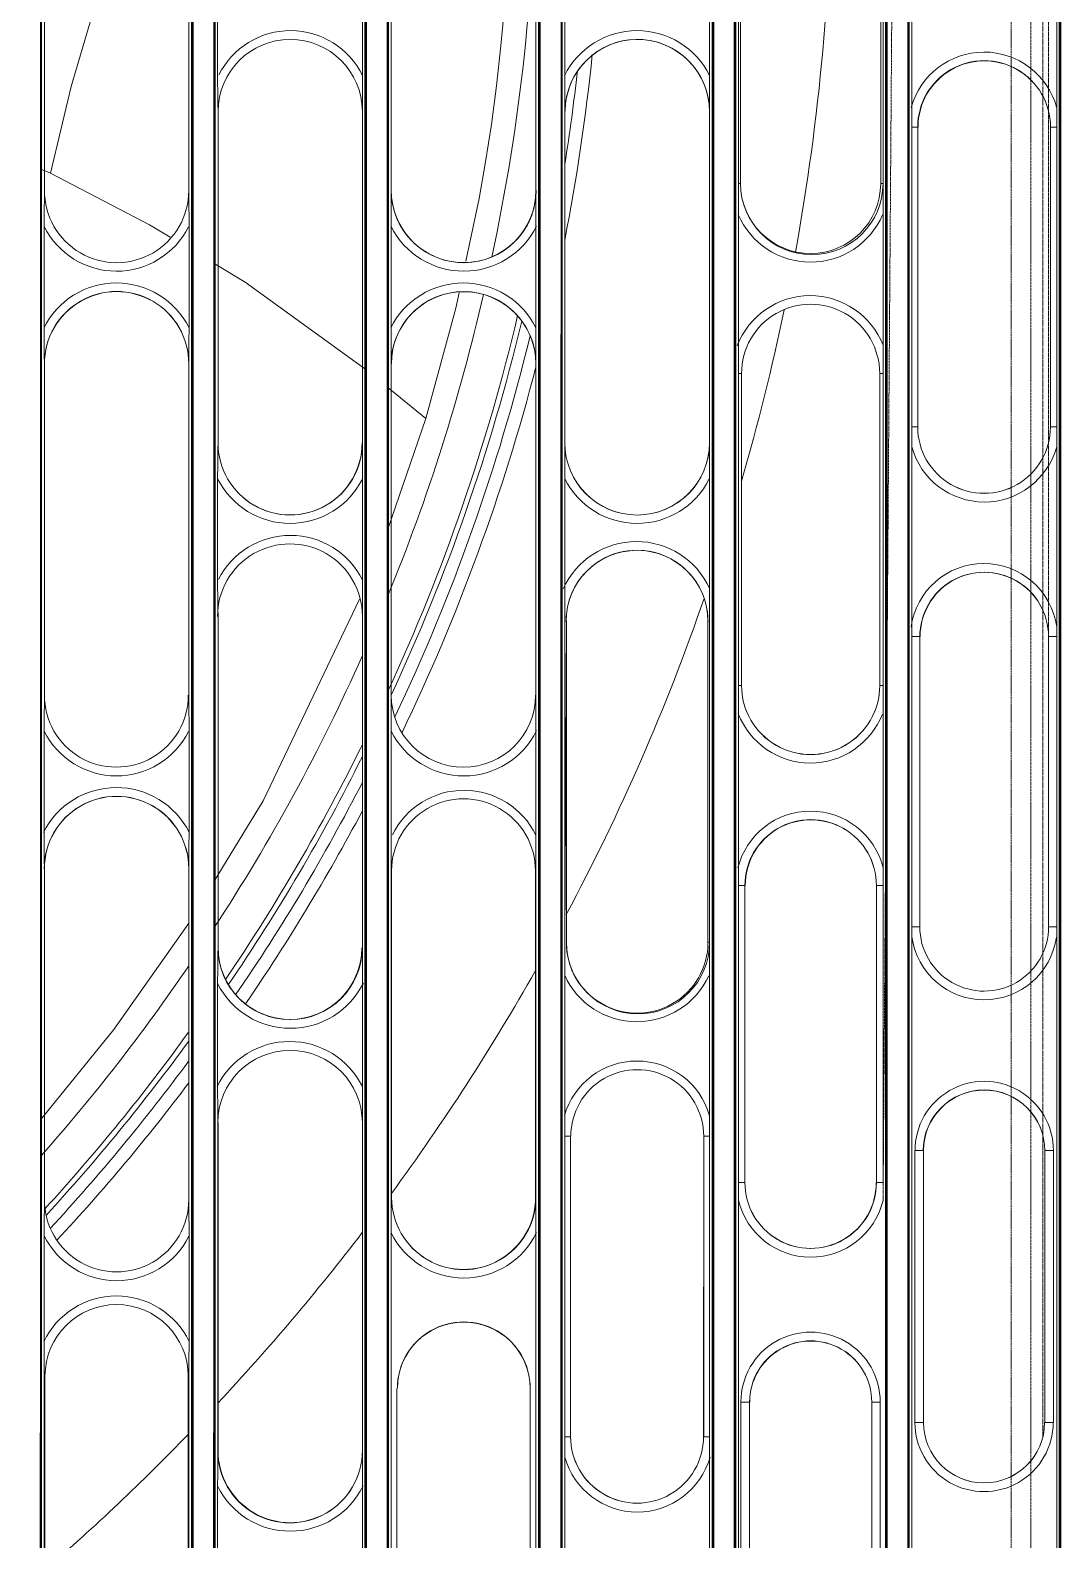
# Model space of a CAD drawing. Extents: x 43000 to 200282, y 3579 to 63943.
# Drawn here: x 114117 to 114378.1, y 34085.8 to 34468.3 of the extents above; entities that cross this region are included whole.
import ezdxf

# ---------------------------------------------------------------- set-up
doc = ezdxf.new("R2010")
doc.units = 0
doc.header["$MEASUREMENT"] = 0
doc.linetypes.add('PDF_IMPORT', pattern=[1, 0.8, -0.2])
doc.layers.get('0').update_dxf_attribs({"linetype": 'CONTINUOUS'})
doc.layers.add('PDF5_Geometry', color=7, linetype='CONTINUOUS')

# ---------------------------------------------------------------- blocks, each defined once
blk = doc.blocks.new('pohlad vonkajšia')
at = {"layer": 'PDF5_Geometry', "lineweight": 13}
for points in [[(16632.21, 2749.99), (16632.21, 2113.05), (16612.83, 2113.05)], [(16632, 2749.99), (16632, 2113.41), (16631.69, 2123.41), (16613.35, 2123.41)], [(16632.21, 2113.05), (16632.1, 2113.15), (16632.1, 2749.99)], [(16654.19, 2749.99), (16654.19, 2113.05), (16634.81, 2113.05), (16634.81, 2749.99)], [(16634.81, 2113.05), (16634.9, 2113.15), (16634.9, 2749.99)], [(16635.33, 2544.9), (16635.33, 2508.17), (16635.33, 2506.89), (16635.33, 2484.12), (16635.33, 2482.72), (16635.33, 2481.59), (16635.33, 2443.61), (16635.33, 2441.41), (16635.33, 2441.1), (16635.33, 2420.17), (16635.33, 2418.75), (16635.33, 2417.66), (16635.33, 2379.66), (16635.33, 2377.45), (16635.33, 2377.14), (16635.33, 2354.35), (16635.33, 2354), (16635.33, 2353.1), (16635.33, 2316.35), (16635.33, 2315.06), (16635.33, 2123.41), (16635, 2113.41), (16635, 2749.99)], [(16653.98, 2749.99), (16653.98, 2113.41), (16635, 2113.41)], [(16654.09, 2749.99), (16654.09, 2113.15), (16654.19, 2113.05)], [(16653.67, 2441.1), (16653.67, 2420.17), (16653.67, 2419.86), (16653.67, 2417.66), (16653.67, 2379.66), (16653.67, 2378.55), (16653.67, 2377.14), (16653.67, 2354.35), (16653.67, 2353.1), (16653.67, 2316.35), (16653.67, 2315.06), (16653.67, 2123.41), (16653.98, 2113.41)], [(16525.45, 2451.62), (16525.45, 2409.65), (16525.45, 2409.51), (16525.45, 2408.99), (16525.44, 2406.87), (16525.44, 2405.07), (16525.44, 2392.23), (16525.44, 2391.77), (16525.44, 2389.71), (16525.44, 2388.69), (16525.45, 2387.67), (16525.45, 2345.7), (16525.45, 2345.57), (16525.45, 2345.05), (16525.44, 2342.92), (16525.44, 2341.14), (16525.44, 2328.31), (16525.44, 2327.82), (16525.44, 2325.76), (16525.44, 2324.72), (16525.45, 2323.71), (16525.45, 2281.76), (16525.45, 2281.6), (16525.45, 2281.08), (16525.44, 2279), (16525.44, 2277.17), (16525.44, 2263.8), (16525.44, 2263.25), (16525.44, 2261.34), (16525.44, 2259.4), (16525.44, 2218.21)], [(16525.09, 2113.41), (16525.09, 2669.91)], [(16543.74, 2218.21), (16543.74, 2259.4), (16543.74, 2261.18), (16543.78, 2263.8), (16543.78, 2277.17), (16543.78, 2277.34), (16543.74, 2280.7), (16543.74, 2281.76), (16543.74, 2323.71), (16543.74, 2323.87), (16543.74, 2324.39), (16543.74, 2326.47), (16543.78, 2328.31), (16543.78, 2341.14), (16543.78, 2341.27), (16543.74, 2344.66), (16543.74, 2345.7), (16543.74, 2387.67), (16543.74, 2387.79), (16543.74, 2388.31), (16543.74, 2390.44), (16543.78, 2392.23), (16543.78, 2405.07), (16543.78, 2405.21), (16543.74, 2408.61), (16543.74, 2409.65), (16543.74, 2451.62)], [(16544.07, 2669.91), (16544.07, 2113.41)], [(16547.38, 2437.06), (16547.38, 2424.21), (16547.38, 2423.76), (16547.4, 2421.66), (16547.4, 2420.66), (16547.44, 2419.65), (16547.44, 2377.66), (16547.44, 2377.54), (16547.4, 2377.02), (16547.4, 2374.91), (16547.38, 2373.1), (16547.38, 2360.26), (16547.38, 2359.81), (16547.4, 2357.74), (16547.4, 2356.7), (16547.44, 2355.68), (16547.44, 2313.71), (16547.44, 2313.59), (16547.4, 2313.07), (16547.4, 2310.97), (16547.38, 2309.15), (16547.38, 2296.11), (16547.38, 2295.61), (16547.4, 2293.57), (16547.4, 2291.54), (16547.4, 2250), (16547.4, 2249.43), (16547.4, 2246.95), (16547.38, 2245.44), (16547.38, 2227.79)], [(16547.07, 2113.41), (16547.07, 2669.91)], [(16565.72, 2227.79), (16565.72, 2245.44), (16565.72, 2245.93), (16565.72, 2247.95), (16565.72, 2250), (16565.72, 2291.54), (16565.72, 2292.09), (16565.72, 2294.59), (16565.72, 2296.11), (16565.72, 2309.15), (16565.72, 2309.31), (16565.72, 2312.67), (16565.72, 2313.71), (16565.72, 2355.68), (16565.72, 2355.82), (16565.72, 2356.34), (16565.72, 2358.45), (16565.72, 2360.26), (16565.72, 2373.1), (16565.72, 2373.24), (16565.72, 2376.62), (16565.72, 2377.66), (16565.72, 2419.65), (16565.72, 2419.75), (16565.72, 2420.27), (16565.72, 2422.41), (16565.72, 2424.21), (16565.72, 2437.06)], [(16566.05, 2669.91), (16566.05, 2113.41)], [(16587.71, 2451.62), (16587.71, 2409.65), (16587.71, 2408.61), (16587.71, 2405.21), (16587.71, 2405.07), (16587.71, 2392.23), (16587.71, 2390.44), (16587.71, 2388.31), (16587.71, 2387.79), (16587.71, 2387.67), (16587.71, 2345.7), (16587.71, 2344.66), (16587.71, 2341.27), (16587.71, 2341.14), (16587.71, 2327.93), (16587.71, 2327.61), (16587.71, 2325.31), (16587.71, 2323.42), (16587.71, 2282.04), (16587.71, 2280.04), (16587.71, 2278.08), (16587.71, 2277.57), (16587.71, 2123.41)], [(16587.71, 2670.49), (16588.04, 2669.91), (16588.04, 2113.41)], [(16609.71, 2437.06), (16609.71, 2424.21), (16609.71, 2422.41), (16609.69, 2420.27), (16609.69, 2419.75), (16609.69, 2419.65), (16609.69, 2377.66), (16609.69, 2376.62), (16609.71, 2373.24), (16609.71, 2373.1), (16609.71, 2359.22), (16609.71, 2359.18), (16609.71, 2357.26), (16609.71, 2355.06), (16609.71, 2314.37), (16609.71, 2310.73), (16609.71, 2310.19), (16609.71, 2292.4), (16609.71, 2292.01), (16609.71, 2289.8), (16609.71, 2251.73), (16609.71, 2250.52), (16609.71, 2249.15), (16609.71, 2123.41)], [(16591.04, 2669.91), (16591.04, 2113.41)], [(16591.36, 2123.41), (16591.36, 2249.15), (16591.36, 2249.52), (16591.36, 2251.73), (16591.36, 2289.8), (16591.36, 2291), (16591.36, 2292.4), (16591.36, 2310.19), (16591.36, 2310.24), (16591.36, 2312.15), (16591.36, 2314.37), (16591.36, 2355.06), (16591.36, 2358.68), (16591.36, 2359.22), (16591.36, 2373.1), (16591.36, 2374.91), (16591.36, 2377.02), (16591.36, 2377.54), (16591.36, 2377.66), (16591.36, 2419.65), (16591.36, 2420.66), (16591.36, 2421.66), (16591.36, 2423.76), (16591.36, 2424.21), (16591.36, 2437.06)], [(16609.71, 2670.49), (16610.02, 2669.91), (16610.02, 2113.41)], [(16613.35, 2450.75), (16613.35, 2410.5), (16613.35, 2408.31), (16613.35, 2406.58), (16613.35, 2390.02), (16613.35, 2389.28), (16613.35, 2386.45), (16613.35, 2346.91), (16613.35, 2344.71), (16613.35, 2343.34), (16613.35, 2323.8), (16613.35, 2322.33), (16613.35, 2321.55), (16613.35, 2283.93), (16613.35, 2281.71), (16613.35, 2281.69), (16613.35, 2123.41), (16613.03, 2113.41), (16613.03, 2669.91)], [(16522.32, 2669.91), (16524.92, 2669.91), (16524.98, 2669.91), (16524.92, 2113.05), (16524.98, 2113.15), (16524.98, 2669.91), (16525.09, 2669.91)], [(16544.07, 2669.91), (16544.18, 2669.91), (16544.18, 2113.15), (16524.98, 2113.15)], [(16544.18, 2669.91), (16544.28, 2669.91), (16544.28, 2113.05), (16544.18, 2113.15)], [(16544.28, 2669.91), (16546.86, 2669.91), (16546.97, 2669.91), (16546.86, 2113.05), (16546.97, 2113.15), (16546.97, 2669.91), (16547.07, 2669.91)], [(16566.05, 2669.91), (16566.16, 2669.91), (16566.16, 2113.15), (16546.97, 2113.15)], [(16566.16, 2669.91), (16566.26, 2669.91), (16566.26, 2113.05), (16566.16, 2113.15)], [(16588.04, 2669.91), (16588.14, 2669.91), (16588.14, 2113.15), (16588.24, 2113.05), (16568.85, 2113.05)], [(16569.05, 2669.91), (16569.05, 2113.41)], [(16569.37, 2123.41), (16569.37, 2277.57), (16569.37, 2277.86), (16569.38, 2280.17), (16569.38, 2282.04), (16569.38, 2323.42), (16569.38, 2325.43), (16569.37, 2327.41), (16569.37, 2327.93), (16569.37, 2341.14), (16569.37, 2342.92), (16569.38, 2345.05), (16569.38, 2345.57), (16569.38, 2345.7), (16569.38, 2387.67), (16569.38, 2388.69), (16569.38, 2389.71), (16569.37, 2391.77), (16569.37, 2392.23), (16569.37, 2405.07), (16569.37, 2406.87), (16569.38, 2408.99), (16569.38, 2409.51), (16569.38, 2409.65), (16569.38, 2451.62)], [(16588.14, 2669.91), (16588.24, 2669.91), (16588.24, 2113.05)], [(16588.24, 2669.91), (16590.83, 2669.91), (16590.93, 2669.91), (16590.83, 2113.05), (16590.93, 2113.15), (16590.93, 2669.91), (16591.04, 2669.91)], [(16539.93, 2453.89), (16539.88, 2453.68), (16539.82, 2453.47), (16539.77, 2453.27), (16539.74, 2453.16), (16539.72, 2453.07), (16535.59, 2443.47), (16531.95, 2433.4), (16528.83, 2422.82), (16526.23, 2411.8)], [(16613.35, 2450.75), (16613.55, 2450.75), (16613.62, 2450.75), (16613.62, 2410.5), (16613.55, 2410.5), (16613.35, 2410.5)], [(16578.83, 2400.67), (16580.51, 2408.59), (16581.31, 2413.25), (16582.06, 2418), (16582.7, 2422.89), (16583.27, 2427.95), (16583.75, 2433.26), (16584.12, 2438.88), (16584.12, 2438.95), (16584.12, 2438.98), (16584.12, 2439.03), (16584.14, 2439.08), (16584.14, 2439.22), (16584.17, 2439.45), (16584.17, 2439.69), (16584.17, 2439.85), (16584.19, 2440.06), (16584.19, 2440.16), (16584.19, 2440.18), (16584.19, 2440.16), (16584.19, 2440.07), (16584.17, 2439.97)], [(16635.33, 2417.66), (16635.87, 2417.66), (16636.07, 2417.66), (16636.07, 2379.66), (16635.87, 2379.66), (16635.33, 2379.66)], [(16653.67, 2417.66), (16653.1, 2417.66), (16652.89, 2417.66), (16652.89, 2379.66), (16653.1, 2379.66), (16653.67, 2379.66)], [(16524.98, 2412.33), (16526.23, 2411.8), (16538.77, 2405.28), (16541.4, 2403.7)], [(16546.97, 2400.36), (16550.88, 2398), (16566.16, 2386.96)], [(16573.77, 2380.75), (16577.57, 2394.72), (16577.98, 2396.66)], [(16613.35, 2346.91), (16613.66, 2346.91), (16613.76, 2346.91), (16613.76, 2386.45), (16613.66, 2386.45), (16613.35, 2386.45)], [(16631.69, 2346.91), (16631.38, 2346.91), (16631.25, 2346.91), (16631.25, 2386.45), (16631.38, 2386.45), (16631.69, 2386.45)], [(16568.95, 2366.71), (16573.77, 2380.75), (16568.95, 2384.68)], [(16546.97, 2322.12), (16553.16, 2332.29), (16565.36, 2357.83)], [(16635.33, 2353.1), (16636.02, 2353.1), (16636.33, 2353.1), (16636.33, 2316.35), (16636.02, 2316.35), (16635.33, 2316.35)], [(16653.67, 2353.1), (16652.94, 2353.1), (16652.63, 2353.1), (16652.63, 2316.35), (16652.94, 2316.35), (16653.67, 2316.35)], [(16613.35, 2283.93), (16613.94, 2283.93), (16614.18, 2283.93), (16614.18, 2321.55), (16613.94, 2321.55), (16613.35, 2321.55)], [(16524.98, 2291.9), (16534.24, 2303.33), (16543.74, 2316.78)], [(16565.72, 2291.54), (16565.72, 2291.54)], [(16591.36, 2251.73), (16591.88, 2251.73), (16592.09, 2251.73), (16592.09, 2289.8), (16591.88, 2289.8), (16591.36, 2289.8)], [(16609.71, 2251.73), (16609.17, 2251.73), (16608.96, 2251.73), (16608.96, 2289.8), (16609.17, 2289.8), (16609.71, 2289.8)], [(16652.18, 2253.54), (16652.18, 2287.98), (16652.18, 2253.54)], [(16630.25, 2221.45), (16630.25, 2256.12), (16630.25, 2221.45)], [(16565.72, 2250), (16565.72, 2250)]]:
    blk.add_lwpolyline(points, dxfattribs=at)
at = {"layer": 'PDF5_Geometry', "linetype": 'PDF_IMPORT', "lineweight": 13, "ltscale": 0.359449}
blk.add_lwpolyline([(16631.69, 2281.69), (16631.69, 2283.15), (16635.12, 2750.09)], dxfattribs=at)
at = {"layer": 'PDF5_Geometry', "linetype": 'PDF_IMPORT', "lineweight": 13, "ltscale": 0.121181}
blk.add_lwpolyline([(16647.91, 2729.41), (16647.91, 2154.57)], dxfattribs=at)
at = {"layer": 'PDF5_Geometry', "linetype": 'PDF_IMPORT', "lineweight": 13, "ltscale": 0.113308}
blk.add_lwpolyline([(16650.41, 2187.47), (16650.41, 2726.9)], dxfattribs=at)
at = {"layer": 'PDF5_Geometry', "lineweight": 13}
for points in [[(16631.67, 2450.75), (16631.67, 2410.5), (16631.69, 2407.52), (16631.69, 2406.58), (16631.69, 2390.02), (16631.69, 2388.67), (16631.69, 2386.45), (16631.69, 2346.91), (16631.69, 2344.1), (16631.69, 2343.34), (16631.69, 2323.8), (16631.69, 2323.77), (16631.69, 2321.55), (16631.69, 2283.93), (16631.1, 2283.93), (16630.84, 2283.93), (16630.84, 2321.55, 1.003824), (16614.18, 2321.55), (16614.18, 2283.93, 1.002468), (16630.81, 2283.92)], [(16525.45, 2409.65, 1.00206), (16543.74, 2409.63, -1.00206), (16525.45, 2409.65), (16525.45, 2451.62, -1.000273), (16543.74, 2451.62), (16543.74, 2409.65)], [(16587.62, 2408.21, -0.924106), (16569.38, 2409.65), (16569.38, 2451.62, -0.922461), (16587.6, 2453.02, -0.053826), (16582.11, 2401.19)], [(16587.71, 2451.62, 0.998049), (16569.4, 2451.62, -0.998049), (16587.71, 2451.62), (16587.71, 2409.65, -0.999836), (16569.38, 2409.65, 0.999836), (16587.73, 2409.65)], [(16631.67, 2450.75), (16631.46, 2450.75), (16631.38, 2450.75), (16631.38, 2410.5), (16631.46, 2410.5), (16631.67, 2410.5, -0.997469), (16613.62, 2410.5), (16613.62, 2450.75, -0.998412), (16631.38, 2450.75)], [(16613.64, 2450.76, -0.998412), (16631.38, 2450.75), (16631.38, 2410.5, -0.997469), (16613.62, 2410.5)], [(16620.58, 2401.81, 0.045843), (16625.14, 2453.06, 0.006707), (16625.08, 2459.21)], [(16565.72, 2419.65, 0.999403), (16547.45, 2419.62, -0.999403), (16565.72, 2419.65), (16565.72, 2377.66, -1.001158), (16547.44, 2377.66, 1.001158), (16565.69, 2377.64)], [(16591.51, 2421.02, -0.925119), (16609.69, 2419.65), (16609.69, 2377.66, -0.998934), (16591.36, 2377.66, 0.998934), (16609.7, 2377.67, -0.998934), (16591.36, 2377.66)], [(16636.07, 2379.66, 1.000071), (16652.88, 2379.66, -1.000374), (16636.07, 2379.66), (16636.07, 2417.66, -1.000093), (16652.89, 2417.66, 1.000093), (16636.11, 2417.66)], [(16525.45, 2345.7, 1.001471), (16543.68, 2345.68, -1.001471), (16525.45, 2345.7), (16525.45, 2387.67, -1.001764), (16543.74, 2387.67), (16543.74, 2345.7)], [(16585.92, 2393.07, -0.05034), (16569.38, 2345.7, 0.999245), (16587.67, 2345.7, -0.999245), (16569.38, 2345.7), (16569.38, 2387.67, -0.921115), (16587.6, 2389.09)], [(16587.71, 2387.67, 0.99954), (16569.4, 2387.67, -0.99954), (16587.71, 2387.67), (16587.71, 2345.7)], [(16631.25, 2386.45, 1.000455), (16613.75, 2386.45, -1.000455), (16631.25, 2386.45), (16631.26, 2346.91, -1.000475), (16613.76, 2346.91), (16613.76, 2386.45)], [(16565.72, 2355.68, 1.001417), (16547.38, 2355.65, -1.001417), (16565.72, 2355.68), (16565.72, 2313.71, -0.99937), (16547.44, 2313.71)], [(16591.53, 2355.04, -1.000823), (16609.5, 2355.06, 0.999999), (16591.53, 2355.04)], [(16636.33, 2316.35, 1.002855), (16652.64, 2316.37, -1.002855), (16636.33, 2316.35), (16636.33, 2353.1, -1.001143), (16652.63, 2353.1, 1.001143), (16636.37, 2353.12)], [(16525.45, 2281.76, 1.000515), (16543.74, 2281.75, -1.000515), (16525.45, 2281.76), (16525.45, 2323.71, -1.000571), (16543.74, 2323.71), (16543.74, 2281.76)], [(16587.67, 2282.04, -1.000198), (16569.43, 2282.04), (16569.38, 2323.42), (16569.42, 2323.42), (16569.43, 2323.42), (16569.43, 2282.04), (16569.42, 2282.04), (16569.43, 2282.04, 1.000198), (16587.71, 2282.04), (16587.67, 2282.04), (16587.65, 2282.04), (16587.65, 2323.42), (16587.67, 2323.42), (16587.65, 2323.42), (16587.67, 2282.04)], [(16614.18, 2283.93, 1.002468), (16630.84, 2283.93), (16630.84, 2321.55), (16631.1, 2321.55), (16631.69, 2321.55)], [(16565.66, 2313.68, -0.99937), (16547.44, 2313.71, 0.920682), (16565.53, 2312.2)], [(16565.72, 2291.54, 0.999666), (16547.42, 2291.51, -0.999666), (16565.72, 2291.54), (16565.72, 2249.97, -1.001433), (16547.4, 2250), (16547.44, 2250), (16547.44, 2291.54), (16547.44, 2291.54), (16547.44, 2250, 1.001433), (16565.72, 2249.97)], [(16608.96, 2289.8, 1.001332), (16592.13, 2289.8, -1.001332), (16608.96, 2289.8), (16608.94, 2251.73, -1.000033), (16592.09, 2251.73), (16592.09, 2289.8)], [(16636.76, 2287.97, -0.997127), (16652.18, 2287.98), (16652.51, 2287.98), (16653.25, 2287.98), (16653.25, 2253.54), (16652.51, 2253.54), (16652.14, 2253.52, -0.998219), (16636.8, 2253.54), (16636.8, 2287.98), (16636.8, 2253.54), (16636.46, 2253.54), (16635.71, 2253.54), (16635.71, 2287.98), (16636.46, 2287.98), (16636.8, 2287.98, -0.996793), (16652.18, 2287.98)], [(16570.16, 2257.86, -0.998357), (16586.98, 2257.84, 1.001616), (16570.16, 2257.86)], [(16614.77, 2221.45, 0.99887), (16630.22, 2221.42, -0.99887), (16614.77, 2221.45), (16614.77, 2256.12), (16614.77, 2221.45), (16614.46, 2221.45), (16613.66, 2221.45), (16613.66, 2256.12), (16614.46, 2256.12), (16614.77, 2256.12, -1.001694), (16630.25, 2256.12), (16630.58, 2256.12), (16631.32, 2256.12), (16631.32, 2221.45), (16630.58, 2221.45), (16630.25, 2221.45)], [(16543.64, 2218.22, -1.000602), (16525.5, 2218.21), (16525.44, 2259.4), (16525.5, 2259.4), (16525.5, 2218.21), (16525.5, 2218.21, 1.000602), (16543.74, 2218.21), (16543.69, 2218.21), (16543.67, 2218.21), (16543.67, 2259.4), (16543.69, 2259.4), (16543.67, 2259.4), (16543.64, 2218.22)]]:
    blk.add_lwpolyline(points, format="xyb", dxfattribs=at)
for points in [[(16568.95, 2113.15), (16568.85, 2113.05), (16568.85, 2669.91), (16568.95, 2669.91)], [(16610.23, 2113.05), (16610.23, 2669.91), (16610.12, 2669.91), (16610.12, 2113.15)], [(16612.93, 2113.15), (16612.83, 2113.05), (16612.83, 2669.91), (16612.93, 2669.91)], [(16547.44, 2419.65), (16547.44, 2377.66)], [(16591.36, 2377.66), (16591.36, 2419.65)], [(16547.44, 2355.68), (16547.44, 2313.71)], [(16565.72, 2250), (16565.72, 2291.54)], [(16570.11, 2257.84), (16570.11, 2219.77)], [(16586.98, 2219.77), (16586.98, 2257.84)]]:
    blk.add_lwpolyline(points, close=True, dxfattribs=at)
at = {"layer": 'PDF5_Geometry', "linetype": 'PDF_IMPORT', "lineweight": 13, "ltscale": 0.104173}
blk.add_lwpolyline([(16651.92, 2609.62), (16651.92, 2251.63)], dxfattribs=at)
at = {"layer": 'PDF5_Geometry', "linetype": 'PDF_IMPORT', "lineweight": 13, "ltscale": 0.086299}
blk.add_lwpolyline([(16652.63, 2316.35), (16652.63, 2544.9)], dxfattribs=at)
at = {"layer": 'PDF5_Geometry', "lineweight": 13}
for points in [[(16609.69, 2419.65, 0.997178), (16591.41, 2419.66, -0.997178)], [(16591.56, 2314.37), (16591.36, 2355.06), (16591.52, 2355.06), (16591.56, 2355.06), (16591.56, 2314.37), (16591.52, 2314.37), (16591.56, 2314.37, 0.999999), (16609.71, 2314.37), (16609.55, 2314.37), (16609.5, 2314.37), (16609.5, 2355.06), (16609.55, 2355.06), (16609.5, 2355.06), (16609.5, 2314.37, -1.000823)], [(16587.65, 2323.42, 1.001696), (16569.42, 2323.42, -1.001696)], [(16543.67, 2259.4, 0.998137), (16525.52, 2259.41, -0.998137)]]:
    blk.add_lwpolyline(points, format="xyb", close=True, dxfattribs=at)
for centre, radius, start, end in [((16556.62, 2419.73), 10.15, 26.1834, 153.2893), ((16600.52, 2419.62), 10.26, 26.4676, 153.7001), ((16339.91, 2452.62), 256.23, 348.9105, 354.2263), ((16644.46, 2417.6), 9.56, 15.6185, 164.6275), ((16373.39, 2448.3), 220.82, 350.7873, 353.8921), ((16622.49, 2410.49), 9.95, 203.1726, 336.5325), ((16534.58, 2409.62), 10.22, 206.4262, 333.1809), ((16578.57, 2409.71), 10.31, 206.737, 333.4973), ((16534.58, 2387.63), 10.28, 26.551, 153.7279), ((16534.6, 2387.67), 9.14, 359.9453, 180.1474), ((16578.52, 2387.64), 10.27, 26.5069, 153.4788), ((16345.82, 2450.01), 241.25, 337.6514, 347.173), ((16622.46, 2386.37), 9.93, 21.5834, 158.8971), ((16341.72, 2451.29), 250.37, 335.1769, 346.718), ((16333.2, 2454.07), 292.09, 343.8467, 348.2314), ((16342.73, 2450.67), 251.38, 334.6192, 346.3159), ((16341.76, 2451.01), 254.07, 334.3258, 345.4671), ((16644.45, 2379.71), 9.57, 270.2067, 344.429), ((16556.57, 2377.71), 10.27, 206.6286, 333.605), ((16600.52, 2377.66), 10.22, 206.4512, 333.3562), ((16556.6, 2355.75), 10.18, 26.2903, 153.2929), ((16600.45, 2354.96), 10.19, 24.71, 155.6196), ((16644.45, 2353.05), 9.31, 8.0206, 172.2072), ((16346.61, 2448.55), 277.61, 331.9259, 340.9482), ((16344.49, 2448.78), 242, 326.792, 336.0921), ((16622.51, 2346.9), 8.75, 179.9607, 0.0151), ((16622.48, 2346.88), 9.8, 201.1695, 338.4947), ((16534.58, 2345.65), 10.2, 206.2642, 333.4515), ((16578.57, 2345.74), 10.29, 206.5751, 333.7681), ((16339.88, 2451.09), 251.95, 325.8505, 333.6865), ((16346.77, 2447.13), 244.69, 325.6217, 333.4866), ((16534.56, 2323.65), 10.33, 26.8229, 153.4549), ((16346.73, 2446.95), 246.12, 325.5429, 332.8448), ((16578.6, 2323.5), 10.13, 25.9051, 153.6006), ((16534.59, 2323.71), 9.16, 0.0136, 180.0791), ((16343.59, 2448.85), 251.45, 325.5404, 332.0557), ((16622.49, 2321.51), 9.48, 13.9666, 166.1067), ((16622.53, 2321.58), 8.31, 359.7941, 180.2315), ((16644.49, 2316.32), 9.24, 187.791, 351.8485), ((16343.51, 2447.67), 242.21, 318.5251, 325.7601), ((16340.87, 2450.24), 283.46, 323.7319, 330.528), ((16556.6, 2313.79), 10.32, 206.6869, 333.6569), ((16600.49, 2314.32), 10.02, 204.3072, 335.3361), ((16342.83, 2447.72), 247.59, 317.5577, 324.2406), ((16336.03, 2453.32), 257.07, 317.5317, 323.8998), ((16556.52, 2291.51), 10.29, 26.5706, 153.411), ((16339.27, 2450.53), 254.3, 317.3129, 323.5193), ((16600.51, 2289.77), 9.56, 15.9629, 164.2306), ((16346.73, 2444.59), 246.42, 317.0254, 323.08), ((16644.49, 2288), 8.76, 359.9212, 180.0788), ((16622.52, 2283.92), 9.44, 193.6364, 346.1144), ((16534.6, 2281.74), 10.25, 206.5376, 333.1816), ((16334.76, 2454.61), 290.99, 316.9575, 322.5326), ((16578.58, 2282.09), 10.26, 206.1533, 333.9989), ((16534.58, 2259.33), 10.23, 25.9303, 154.3617), ((16622.5, 2256.16), 8.82, 359.77, 180.0623), ((16622.52, 2256.12), 7.73, 359.9989, 180.1928), ((16644.47, 2253.53), 8.76, 179.9212, 0.0788), ((16644.47, 2253.54), 7.67, 180.0469, 359.8427), ((16345.18, 2443.59), 275.85, 310.8333, 316.011), ((16600.52, 2251.73), 8.42, 179.9855, 359.9893), ((16600.56, 2251.74), 9.56, 195.7047, 344.2092), ((16556.59, 2250.05), 10.29, 206.578, 333.6584)]:
    blk.add_arc(centre, radius, start, end, dxfattribs=at)
for points in [[(16565.72, 2419.65), (16565.72, 2419.65), (16565.72, 2419.67), (16565.72, 2419.69)], [(16543.74, 2387.67), (16543.74, 2387.67), (16543.74, 2387.68), (16543.74, 2387.7)], [(16635.33, 2377.14), (16636.46, 2372.93), (16640.25, 2370.19), (16644.48, 2370.14)], [(16565.72, 2355.68), (16565.72, 2355.7), (16565.72, 2355.72), (16565.72, 2355.75)], [(16543.74, 2323.71), (16543.74, 2323.73), (16543.74, 2323.77), (16543.74, 2323.78)], [(16587.65, 2323.42), (16587.65, 2323.51), (16587.65, 2323.59), (16587.65, 2323.68)], [(16565.72, 2291.54), (16565.72, 2291.62), (16565.72, 2291.71), (16565.72, 2291.8)], [(16543.74, 2281.71), (16543.74, 2281.73), (16543.74, 2281.76), (16543.74, 2281.76)]]:
    blk.add_open_spline(points, degree=3, dxfattribs=at)

msp = doc.modelspace()

# ---------------------------------------------------------------- block references
at = {"xscale": 2, "yscale": 2, "zscale": 2}
msp.add_blockref('pohlad vonkajšia', (81069.71, 29608.42, -0.77), dxfattribs=at)

doc.saveas('drawing.dxf')
